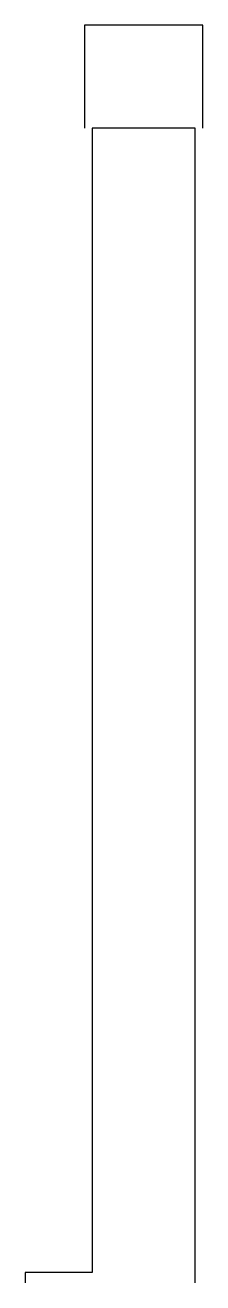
# Model space of a CAD drawing. Extents: x -0.08 to 0.27, y 0 to 2.44.
import ezdxf

# ---------------------------------------------------------------- set-up
doc = ezdxf.new("R2010")
doc.units = 0
doc.layers.get('0').update_dxf_attribs({"linetype": 'CONTINUOUS'})

msp = doc.modelspace()

# ---------------------------------------------------------------- linework, layer by layer
at = {"color": 255}
msp.add_lwpolyline([(0.265, 2.245), (0.265, 2.445), (0.035, 2.445), (0.035, 2.245)], dxfattribs=at)
msp.add_lwpolyline([(0.25, 0), (0.25, 2.245), (0.05, 2.245), (0.05, 0.02), (-0.08, 0.02), (-0.08, 0)])

doc.saveas('drawing.dxf')
